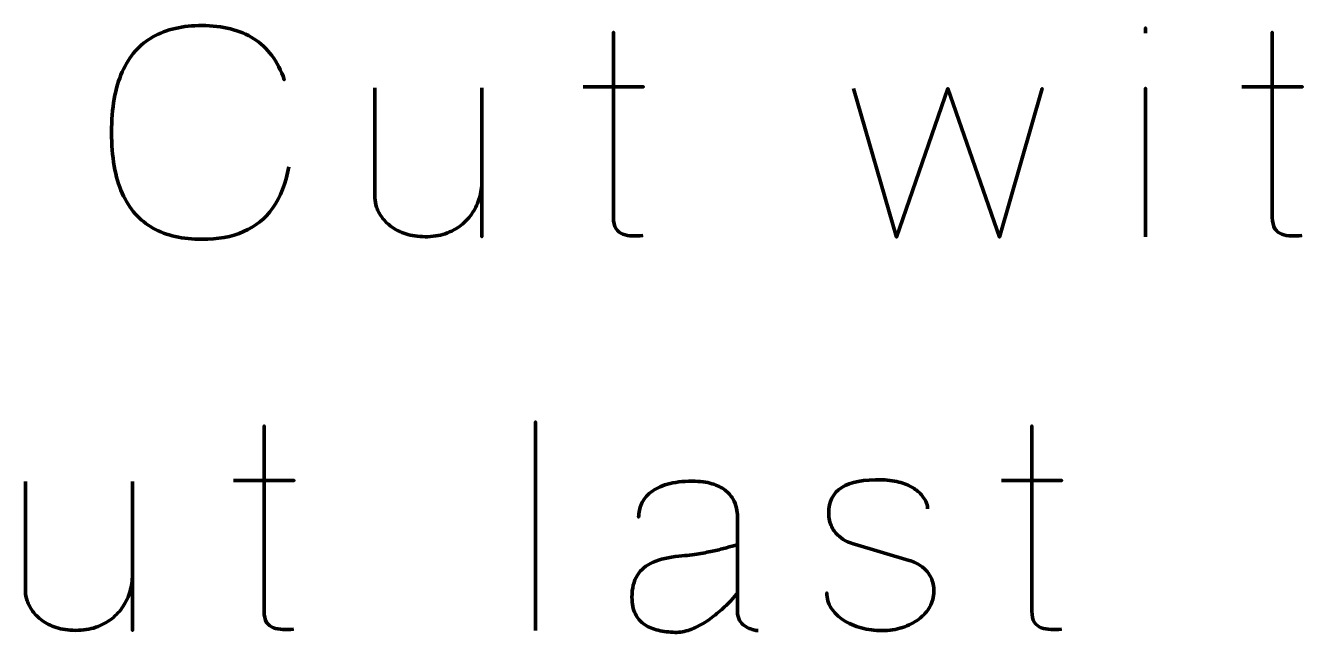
# Model space of a CAD drawing. Header units: centimetres. Extents: x -211 to 242, y -245 to 228.
# Drawn here: x 125.78 to 149.1, y 159.34 to 170.43 of the extents above; entities that cross this region are included whole.
import ezdxf

# ---------------------------------------------------------------- set-up
doc = ezdxf.new("R2010")
doc.units = ezdxf.units.CM
doc.header["$MEASUREMENT"] = 0
doc.layers.add('Layer 1', color=7, linetype='Continuous')

msp = doc.modelspace()

# ---------------------------------------------------------------- linework, layer by layer
at = {"layer": 'Layer 1', "color": 30, "lineweight": 211}
for points, knots in [([(130.59114, 167.84367), (130.5347, 167.54117), (130.43592, 167.29158), (130.29745, 167.09578), (130.29745, 167.09578), (130.15811, 166.90087), (129.97995, 166.75624), (129.763, 166.66187), (129.763, 166.66187), (129.54692, 166.5675), (129.29292, 166.51987), (129.00364, 166.52076), (129.00364, 166.52076), (128.65175, 166.51987), (128.35277, 166.58778), (128.10759, 166.72625), (128.10759, 166.72625), (127.8624, 166.86383), (127.67543, 167.07638), (127.54667, 167.36478), (127.54667, 167.36478), (127.4179, 167.65317), (127.35352, 168.02271), (127.35264, 168.47338), (127.35264, 168.47338), (127.35352, 168.92229), (127.4179, 169.29095), (127.54667, 169.57934), (127.54667, 169.57934), (127.67543, 169.86774), (127.8624, 170.08117), (128.10759, 170.21963), (128.10759, 170.21963), (128.35277, 170.3581), (128.65175, 170.42689), (129.00364, 170.42601), (129.00364, 170.42601), (129.38023, 170.42689), (129.69597, 170.34663), (129.94997, 170.18524), (129.94997, 170.18524), (130.20309, 170.02384), (130.38918, 169.77425), (130.50648, 169.43647), (130.50648, 169.43647), (130.38918, 169.77425), (130.20309, 170.02384), (129.94997, 170.18524), (129.94997, 170.18524), (129.69597, 170.34663), (129.38023, 170.42689), (129.00364, 170.42601), (129.00364, 170.42601), (128.65175, 170.42689), (128.35277, 170.3581), (128.10759, 170.21963), (128.10759, 170.21963), (127.8624, 170.08117), (127.67543, 169.86774), (127.54667, 169.57934), (127.54667, 169.57934), (127.4179, 169.29095), (127.35352, 168.92229), (127.35264, 168.47338), (127.35264, 168.47338), (127.35352, 168.02271), (127.4179, 167.65317), (127.54667, 167.36478), (127.54667, 167.36478), (127.67543, 167.07638), (127.8624, 166.86383), (128.10759, 166.72625), (128.10759, 166.72625), (128.35277, 166.58778), (128.65175, 166.51987), (129.00364, 166.52076), (129.00364, 166.52076), (129.29292, 166.51987), (129.54692, 166.5675), (129.763, 166.66187), (129.763, 166.66187), (129.97995, 166.75624), (130.15811, 166.90087), (130.29745, 167.09578), (130.29745, 167.09578), (130.43592, 167.29158), (130.5347, 167.54117), (130.59114, 167.84367)], [0, 0, 0, 0, 0.04545455, 0.04545455, 0.04545455, 0.04545455, 0.09090909, 0.09090909, 0.09090909, 0.09090909, 0.13636364, 0.13636364, 0.13636364, 0.13636364, 0.18181818, 0.18181818, 0.18181818, 0.18181818, 0.22727273, 0.22727273, 0.22727273, 0.22727273, 0.27272727, 0.27272727, 0.27272727, 0.27272727, 0.31818182, 0.31818182, 0.31818182, 0.31818182, 0.36363636, 0.36363636, 0.36363636, 0.36363636, 0.40909091, 0.40909091, 0.40909091, 0.40909091, 0.45454545, 0.45454545, 0.45454545, 0.45454545, 0.5, 0.5, 0.5, 0.5, 0.54545455, 0.54545455, 0.54545455, 0.54545455, 0.59090909, 0.59090909, 0.59090909, 0.59090909, 0.63636364, 0.63636364, 0.63636364, 0.63636364, 0.68181818, 0.68181818, 0.68181818, 0.68181818, 0.72727273, 0.72727273, 0.72727273, 0.72727273, 0.77272727, 0.77272727, 0.77272727, 0.77272727, 0.81818182, 0.81818182, 0.81818182, 0.81818182, 0.86363636, 0.86363636, 0.86363636, 0.86363636, 0.90909091, 0.90909091, 0.90909091, 0.90909091, 0.95454545, 0.95454545, 0.95454545, 0.95454545, 1, 1, 1, 1]), ([(137.05756, 166.58955), (136.99229, 166.58426), (136.92703, 166.58249), (136.86353, 166.58426), (136.86353, 166.58426), (136.80003, 166.58602), (136.7427, 166.59572), (136.69067, 166.61512), (136.69067, 166.61512), (136.63863, 166.63365), (136.59718, 166.66716), (136.56543, 166.71478), (136.56543, 166.71478), (136.53456, 166.76241), (136.51869, 166.83032), (136.51781, 166.91763), (136.51781, 166.91763), (136.51781, 166.95908), (136.51781, 167.02964), (136.51781, 167.12842), (136.51781, 167.12842), (136.51781, 167.22808), (136.51781, 167.34802), (136.51781, 167.49001), (136.51781, 167.49001), (136.51781, 167.63201), (136.51781, 167.78723), (136.51781, 167.95568), (136.51781, 167.95568), (136.51781, 168.12413), (136.51781, 168.29788), (136.51781, 168.47779), (136.51781, 168.47779), (136.51781, 168.65771), (136.51781, 168.83498), (136.51781, 169.01049), (136.51781, 169.01049), (136.51781, 169.18599), (136.51781, 169.35092), (136.51781, 169.50614), (136.51781, 169.50614), (136.51781, 169.66136), (136.51781, 169.79895), (136.51781, 169.91801), (136.51781, 169.91801), (136.51781, 170.03795), (136.51781, 170.13144), (136.51781, 170.20023), (136.51781, 170.20023), (136.51781, 170.26814), (136.51781, 170.30342), (136.51781, 170.3043), (136.51781, 170.3043), (136.51781, 170.30342), (136.51781, 170.26814), (136.51781, 170.20023), (136.51781, 170.20023), (136.51781, 170.13144), (136.51781, 170.03795), (136.51781, 169.91801), (136.51781, 169.91801), (136.51781, 169.79895), (136.51781, 169.66136), (136.51781, 169.50614), (136.51781, 169.50614), (136.51781, 169.35092), (136.51781, 169.18599), (136.51781, 169.01049), (136.51781, 169.01049), (136.51781, 168.83498), (136.51781, 168.65771), (136.51781, 168.47779), (136.51781, 168.47779), (136.51781, 168.29788), (136.51781, 168.12413), (136.51781, 167.95568), (136.51781, 167.95568), (136.51781, 167.78723), (136.51781, 167.63201), (136.51781, 167.49001), (136.51781, 167.49001), (136.51781, 167.34802), (136.51781, 167.22808), (136.51781, 167.12842), (136.51781, 167.12842), (136.51781, 167.02964), (136.51781, 166.95908), (136.51781, 166.91763), (136.51781, 166.91763), (136.51869, 166.83032), (136.53456, 166.76241), (136.56543, 166.71478), (136.56543, 166.71478), (136.59718, 166.66716), (136.63863, 166.63365), (136.69067, 166.61512), (136.69067, 166.61512), (136.7427, 166.59572), (136.80003, 166.58602), (136.86353, 166.58426), (136.86353, 166.58426), (136.92703, 166.58249), (136.99229, 166.58426), (137.05756, 166.58955)], [0, 0, 0, 0, 0.03846154, 0.03846154, 0.03846154, 0.03846154, 0.07692308, 0.07692308, 0.07692308, 0.07692308, 0.11538462, 0.11538462, 0.11538462, 0.11538462, 0.15384615, 0.15384615, 0.15384615, 0.15384615, 0.19230769, 0.19230769, 0.19230769, 0.19230769, 0.23076923, 0.23076923, 0.23076923, 0.23076923, 0.26923077, 0.26923077, 0.26923077, 0.26923077, 0.30769231, 0.30769231, 0.30769231, 0.30769231, 0.34615385, 0.34615385, 0.34615385, 0.34615385, 0.38461538, 0.38461538, 0.38461538, 0.38461538, 0.42307692, 0.42307692, 0.42307692, 0.42307692, 0.46153846, 0.46153846, 0.46153846, 0.46153846, 0.5, 0.5, 0.5, 0.5, 0.53846154, 0.53846154, 0.53846154, 0.53846154, 0.57692308, 0.57692308, 0.57692308, 0.57692308, 0.61538462, 0.61538462, 0.61538462, 0.61538462, 0.65384615, 0.65384615, 0.65384615, 0.65384615, 0.69230769, 0.69230769, 0.69230769, 0.69230769, 0.73076923, 0.73076923, 0.73076923, 0.73076923, 0.76923077, 0.76923077, 0.76923077, 0.76923077, 0.80769231, 0.80769231, 0.80769231, 0.80769231, 0.84615385, 0.84615385, 0.84615385, 0.84615385, 0.88461538, 0.88461538, 0.88461538, 0.88461538, 0.92307692, 0.92307692, 0.92307692, 0.92307692, 0.96153846, 0.96153846, 0.96153846, 0.96153846, 1, 1, 1, 1]), ([(146.2333, 170.28843), (146.2333, 170.28843), (146.2333, 170.38368), (146.2333, 170.38368), (146.2333, 170.38368), (146.2333, 170.38368), (146.2333, 170.28843), (146.2333, 170.28843)], [0, 0, 0, 0, 0.5, 0.5, 0.5, 0.5, 1, 1, 1, 1]), ([(149.09081, 166.58955), (149.02554, 166.58426), (148.96028, 166.58249), (148.89678, 166.58426), (148.89678, 166.58426), (148.83328, 166.58602), (148.77595, 166.59572), (148.72392, 166.61512), (148.72392, 166.61512), (148.67188, 166.63365), (148.63043, 166.66716), (148.59868, 166.71478), (148.59868, 166.71478), (148.56781, 166.76241), (148.55194, 166.83032), (148.55106, 166.91763), (148.55106, 166.91763), (148.55106, 166.95908), (148.55106, 167.02964), (148.55106, 167.12842), (148.55106, 167.12842), (148.55106, 167.22808), (148.55106, 167.34802), (148.55106, 167.49001), (148.55106, 167.49001), (148.55106, 167.63201), (148.55106, 167.78723), (148.55106, 167.95568), (148.55106, 167.95568), (148.55106, 168.12413), (148.55106, 168.29788), (148.55106, 168.47779), (148.55106, 168.47779), (148.55106, 168.65771), (148.55106, 168.83498), (148.55106, 169.01049), (148.55106, 169.01049), (148.55106, 169.18599), (148.55106, 169.35092), (148.55106, 169.50614), (148.55106, 169.50614), (148.55106, 169.66136), (148.55106, 169.79895), (148.55106, 169.91801), (148.55106, 169.91801), (148.55106, 170.03795), (148.55106, 170.13144), (148.55106, 170.20023), (148.55106, 170.20023), (148.55106, 170.26814), (148.55106, 170.30342), (148.55106, 170.3043), (148.55106, 170.3043), (148.55106, 170.30342), (148.55106, 170.26814), (148.55106, 170.20023), (148.55106, 170.20023), (148.55106, 170.13144), (148.55106, 170.03795), (148.55106, 169.91801), (148.55106, 169.91801), (148.55106, 169.79895), (148.55106, 169.66136), (148.55106, 169.50614), (148.55106, 169.50614), (148.55106, 169.35092), (148.55106, 169.18599), (148.55106, 169.01049), (148.55106, 169.01049), (148.55106, 168.83498), (148.55106, 168.65771), (148.55106, 168.47779), (148.55106, 168.47779), (148.55106, 168.29788), (148.55106, 168.12413), (148.55106, 167.95568), (148.55106, 167.95568), (148.55106, 167.78723), (148.55106, 167.63201), (148.55106, 167.49001), (148.55106, 167.49001), (148.55106, 167.34802), (148.55106, 167.22808), (148.55106, 167.12842), (148.55106, 167.12842), (148.55106, 167.02964), (148.55106, 166.95908), (148.55106, 166.91763), (148.55106, 166.91763), (148.55194, 166.83032), (148.56781, 166.76241), (148.59868, 166.71478), (148.59868, 166.71478), (148.63043, 166.66716), (148.67188, 166.63365), (148.72392, 166.61512), (148.72392, 166.61512), (148.77595, 166.59572), (148.83328, 166.58602), (148.89678, 166.58426), (148.89678, 166.58426), (148.96028, 166.58249), (149.02554, 166.58426), (149.09081, 166.58955)], [0, 0, 0, 0, 0.03846154, 0.03846154, 0.03846154, 0.03846154, 0.07692308, 0.07692308, 0.07692308, 0.07692308, 0.11538462, 0.11538462, 0.11538462, 0.11538462, 0.15384615, 0.15384615, 0.15384615, 0.15384615, 0.19230769, 0.19230769, 0.19230769, 0.19230769, 0.23076923, 0.23076923, 0.23076923, 0.23076923, 0.26923077, 0.26923077, 0.26923077, 0.26923077, 0.30769231, 0.30769231, 0.30769231, 0.30769231, 0.34615385, 0.34615385, 0.34615385, 0.34615385, 0.38461538, 0.38461538, 0.38461538, 0.38461538, 0.42307692, 0.42307692, 0.42307692, 0.42307692, 0.46153846, 0.46153846, 0.46153846, 0.46153846, 0.5, 0.5, 0.5, 0.5, 0.53846154, 0.53846154, 0.53846154, 0.53846154, 0.57692308, 0.57692308, 0.57692308, 0.57692308, 0.61538462, 0.61538462, 0.61538462, 0.61538462, 0.65384615, 0.65384615, 0.65384615, 0.65384615, 0.69230769, 0.69230769, 0.69230769, 0.69230769, 0.73076923, 0.73076923, 0.73076923, 0.73076923, 0.76923077, 0.76923077, 0.76923077, 0.76923077, 0.80769231, 0.80769231, 0.80769231, 0.80769231, 0.84615385, 0.84615385, 0.84615385, 0.84615385, 0.88461538, 0.88461538, 0.88461538, 0.88461538, 0.92307692, 0.92307692, 0.92307692, 0.92307692, 0.96153846, 0.96153846, 0.96153846, 0.96153846, 1, 1, 1, 1]), ([(132.16277, 169.2883), (132.16277, 169.28742), (132.16277, 169.26184), (132.16277, 169.21157), (132.16277, 169.21157), (132.16277, 169.1613), (132.16277, 169.09339), (132.16277, 169.00784), (132.16277, 169.00784), (132.16277, 168.92141), (132.16277, 168.82351), (132.16277, 168.71415), (132.16277, 168.71415), (132.16277, 168.60567), (132.16277, 168.49102), (132.16277, 168.37196), (132.16277, 168.37196), (132.16277, 168.25201), (132.16277, 168.13383), (132.16277, 168.01742), (132.16277, 168.01742), (132.16277, 167.90012), (132.16277, 167.79076), (132.16277, 167.69022), (132.16277, 167.69022), (132.16277, 167.58879), (132.16277, 167.50148), (132.16277, 167.42828), (132.16277, 167.42828), (132.16277, 167.35596), (132.16277, 167.30392), (132.16277, 167.27217), (132.16277, 167.27217), (132.16277, 167.22278), (132.17247, 167.16722), (132.19363, 167.10637), (132.19363, 167.10637), (132.21392, 167.04463), (132.24655, 166.9829), (132.29153, 166.92116), (132.29153, 166.92116), (132.33651, 166.85854), (132.39384, 166.80122), (132.46527, 166.7483), (132.46527, 166.7483), (132.53759, 166.69538), (132.62402, 166.65305), (132.72456, 166.62042), (132.72456, 166.62042), (132.82599, 166.58778), (132.94417, 166.57015), (133.07822, 166.56838), (133.07822, 166.56838), (133.21404, 166.56838), (133.33663, 166.5869), (133.446, 166.62394), (133.446, 166.62394), (133.55624, 166.66187), (133.65237, 166.7139), (133.73616, 166.78005), (133.73616, 166.78005), (133.81906, 166.84619), (133.88873, 166.92204), (133.94518, 167.00847), (133.94518, 167.00847), (134.00162, 167.09402), (134.04395, 167.18486), (134.07218, 167.28188), (134.07218, 167.28188), (134.10128, 167.37801), (134.11539, 167.4759), (134.11539, 167.5738), (134.11539, 167.5738), (134.11539, 167.4759), (134.10128, 167.37801), (134.07218, 167.28188), (134.07218, 167.28188), (134.04395, 167.18486), (134.00162, 167.09402), (133.94518, 167.00847), (133.94518, 167.00847), (133.88873, 166.92204), (133.81906, 166.84619), (133.73616, 166.78005), (133.73616, 166.78005), (133.65237, 166.7139), (133.55624, 166.66187), (133.446, 166.62394), (133.446, 166.62394), (133.33663, 166.5869), (133.21404, 166.56838), (133.07822, 166.56838), (133.07822, 166.56838), (132.94417, 166.57015), (132.82599, 166.58778), (132.72456, 166.62042), (132.72456, 166.62042), (132.62402, 166.65305), (132.53759, 166.69538), (132.46527, 166.7483), (132.46527, 166.7483), (132.39384, 166.80122), (132.33651, 166.85854), (132.29153, 166.92116), (132.29153, 166.92116), (132.24655, 166.9829), (132.21392, 167.04463), (132.19363, 167.10637), (132.19363, 167.10637), (132.17247, 167.16722), (132.16277, 167.22278), (132.16277, 167.27217), (132.16277, 167.27217), (132.16277, 167.30392), (132.16277, 167.35596), (132.16277, 167.42828), (132.16277, 167.42828), (132.16277, 167.50148), (132.16277, 167.58879), (132.16277, 167.69022), (132.16277, 167.69022), (132.16277, 167.79076), (132.16277, 167.90012), (132.16277, 168.01742), (132.16277, 168.01742), (132.16277, 168.13383), (132.16277, 168.25201), (132.16277, 168.37196), (132.16277, 168.37196), (132.16277, 168.49102), (132.16277, 168.60567), (132.16277, 168.71415), (132.16277, 168.71415), (132.16277, 168.82351), (132.16277, 168.92141), (132.16277, 169.00784), (132.16277, 169.00784), (132.16277, 169.09339), (132.16277, 169.1613), (132.16277, 169.21157), (132.16277, 169.21157), (132.16277, 169.26184), (132.16277, 169.28742), (132.16277, 169.2883)], [0, 0, 0, 0, 0.02777778, 0.02777778, 0.02777778, 0.02777778, 0.05555556, 0.05555556, 0.05555556, 0.05555556, 0.08333333, 0.08333333, 0.08333333, 0.08333333, 0.11111111, 0.11111111, 0.11111111, 0.11111111, 0.13888889, 0.13888889, 0.13888889, 0.13888889, 0.16666667, 0.16666667, 0.16666667, 0.16666667, 0.19444444, 0.19444444, 0.19444444, 0.19444444, 0.22222222, 0.22222222, 0.22222222, 0.22222222, 0.25, 0.25, 0.25, 0.25, 0.27777778, 0.27777778, 0.27777778, 0.27777778, 0.30555556, 0.30555556, 0.30555556, 0.30555556, 0.33333333, 0.33333333, 0.33333333, 0.33333333, 0.36111111, 0.36111111, 0.36111111, 0.36111111, 0.38888889, 0.38888889, 0.38888889, 0.38888889, 0.41666667, 0.41666667, 0.41666667, 0.41666667, 0.44444444, 0.44444444, 0.44444444, 0.44444444, 0.47222222, 0.47222222, 0.47222222, 0.47222222, 0.5, 0.5, 0.5, 0.5, 0.52777778, 0.52777778, 0.52777778, 0.52777778, 0.55555556, 0.55555556, 0.55555556, 0.55555556, 0.58333333, 0.58333333, 0.58333333, 0.58333333, 0.61111111, 0.61111111, 0.61111111, 0.61111111, 0.63888889, 0.63888889, 0.63888889, 0.63888889, 0.66666667, 0.66666667, 0.66666667, 0.66666667, 0.69444444, 0.69444444, 0.69444444, 0.69444444, 0.72222222, 0.72222222, 0.72222222, 0.72222222, 0.75, 0.75, 0.75, 0.75, 0.77777778, 0.77777778, 0.77777778, 0.77777778, 0.80555556, 0.80555556, 0.80555556, 0.80555556, 0.83333333, 0.83333333, 0.83333333, 0.83333333, 0.86111111, 0.86111111, 0.86111111, 0.86111111, 0.88888889, 0.88888889, 0.88888889, 0.88888889, 0.91666667, 0.91666667, 0.91666667, 0.91666667, 0.94444444, 0.94444444, 0.94444444, 0.94444444, 0.97222222, 0.97222222, 0.97222222, 0.97222222, 1, 1, 1, 1]), ([(134.11539, 169.2883), (134.11539, 169.2883), (134.11539, 166.56838), (134.11539, 166.56838), (134.11539, 166.56838), (134.11539, 166.56838), (134.11539, 169.2883), (134.11539, 169.2883)], [0, 0, 0, 0, 0.5, 0.5, 0.5, 0.5, 1, 1, 1, 1]), ([(135.96218, 169.30418), (135.96218, 169.30418), (137.06814, 169.30418), (137.06814, 169.30418), (137.06814, 169.30418), (137.06814, 169.30418), (135.96218, 169.30418), (135.96218, 169.30418)], [0, 0, 0, 0, 0.5, 0.5, 0.5, 0.5, 1, 1, 1, 1]), ([(140.90459, 169.27772), (140.90459, 169.27772), (141.68776, 166.56309), (141.68776, 166.56309), (141.68776, 166.56309), (141.68776, 166.56309), (142.62438, 169.27772), (142.62438, 169.27772), (142.62438, 169.27772), (142.62438, 169.27772), (143.5663, 166.56309), (143.5663, 166.56309), (143.5663, 166.56309), (143.5663, 166.56309), (144.34947, 169.27772), (144.34947, 169.27772), (144.34947, 169.27772), (144.34947, 169.27772), (143.5663, 166.56309), (143.5663, 166.56309), (143.5663, 166.56309), (143.5663, 166.56309), (142.62438, 169.27772), (142.62438, 169.27772), (142.62438, 169.27772), (142.62438, 169.27772), (141.68776, 166.56309), (141.68776, 166.56309), (141.68776, 166.56309), (141.68776, 166.56309), (140.90459, 169.27772), (140.90459, 169.27772)], [0, 0, 0, 0, 0.125, 0.125, 0.125, 0.125, 0.25, 0.25, 0.25, 0.25, 0.375, 0.375, 0.375, 0.375, 0.5, 0.5, 0.5, 0.5, 0.625, 0.625, 0.625, 0.625, 0.75, 0.75, 0.75, 0.75, 0.875, 0.875, 0.875, 0.875, 1, 1, 1, 1]), ([(146.2333, 166.56838), (146.2333, 166.56838), (146.2333, 169.28301), (146.2333, 169.28301), (146.2333, 169.28301), (146.2333, 169.28213), (146.2333, 169.25038), (146.2333, 169.18952), (146.2333, 169.18952), (146.2333, 169.12867), (146.2333, 169.04488), (146.2333, 168.93905), (146.2333, 168.93905), (146.2333, 168.83322), (146.2333, 168.71239), (146.2333, 168.57657), (146.2333, 168.57657), (146.2333, 168.44075), (146.2333, 168.29788), (146.2333, 168.14706), (146.2333, 168.14706), (146.2333, 167.99713), (146.2333, 167.84632), (146.2333, 167.69639), (146.2333, 167.69639), (146.2333, 167.54558), (146.2333, 167.4027), (146.2333, 167.26776), (146.2333, 167.26776), (146.2333, 167.13194), (146.2333, 167.012), (146.2333, 166.90705), (146.2333, 166.90705), (146.2333, 166.80122), (146.2333, 166.71919), (146.2333, 166.65834), (146.2333, 166.65834), (146.2333, 166.59837), (146.2333, 166.56838), (146.2333, 166.56838)], [0, 0, 0, 0, 0.1, 0.1, 0.1, 0.1, 0.2, 0.2, 0.2, 0.2, 0.3, 0.3, 0.3, 0.3, 0.4, 0.4, 0.4, 0.4, 0.5, 0.5, 0.5, 0.5, 0.6, 0.6, 0.6, 0.6, 0.7, 0.7, 0.7, 0.7, 0.8, 0.8, 0.8, 0.8, 0.9, 0.9, 0.9, 0.9, 1, 1, 1, 1]), ([(147.99543, 169.30418), (147.99543, 169.30418), (149.10139, 169.30418), (149.10139, 169.30418), (149.10139, 169.30418), (149.10139, 169.30418), (147.99543, 169.30418), (147.99543, 169.30418)], [0, 0, 0, 0, 0.5, 0.5, 0.5, 0.5, 1, 1, 1, 1]), ([(130.6758, 159.39817), (130.61053, 159.39288), (130.54527, 159.39111), (130.48177, 159.39288), (130.48177, 159.39288), (130.41827, 159.39464), (130.36094, 159.40434), (130.30891, 159.42374), (130.30891, 159.42374), (130.25687, 159.44227), (130.21542, 159.47578), (130.18367, 159.5234), (130.18367, 159.5234), (130.1528, 159.57103), (130.13693, 159.63894), (130.13605, 159.72625), (130.13605, 159.72625), (130.13605, 159.7677), (130.13605, 159.83826), (130.13605, 159.93704), (130.13605, 159.93704), (130.13605, 160.0367), (130.13605, 160.15664), (130.13605, 160.29863), (130.13605, 160.29863), (130.13605, 160.44063), (130.13605, 160.59585), (130.13605, 160.7643), (130.13605, 160.7643), (130.13605, 160.93275), (130.13605, 161.1065), (130.13605, 161.28641), (130.13605, 161.28641), (130.13605, 161.46633), (130.13605, 161.6436), (130.13605, 161.81911), (130.13605, 161.81911), (130.13605, 161.99461), (130.13605, 162.15954), (130.13605, 162.31476), (130.13605, 162.31476), (130.13605, 162.46998), (130.13605, 162.60757), (130.13605, 162.72663), (130.13605, 162.72663), (130.13605, 162.84657), (130.13605, 162.94006), (130.13605, 163.00885), (130.13605, 163.00885), (130.13605, 163.07676), (130.13605, 163.11204), (130.13605, 163.11292), (130.13605, 163.11292), (130.13605, 163.11204), (130.13605, 163.07676), (130.13605, 163.00885), (130.13605, 163.00885), (130.13605, 162.94006), (130.13605, 162.84657), (130.13605, 162.72663), (130.13605, 162.72663), (130.13605, 162.60757), (130.13605, 162.46998), (130.13605, 162.31476), (130.13605, 162.31476), (130.13605, 162.15954), (130.13605, 161.99461), (130.13605, 161.81911), (130.13605, 161.81911), (130.13605, 161.6436), (130.13605, 161.46633), (130.13605, 161.28641), (130.13605, 161.28641), (130.13605, 161.1065), (130.13605, 160.93275), (130.13605, 160.7643), (130.13605, 160.7643), (130.13605, 160.59585), (130.13605, 160.44063), (130.13605, 160.29863), (130.13605, 160.29863), (130.13605, 160.15664), (130.13605, 160.0367), (130.13605, 159.93704), (130.13605, 159.93704), (130.13605, 159.83826), (130.13605, 159.7677), (130.13605, 159.72625), (130.13605, 159.72625), (130.13693, 159.63894), (130.1528, 159.57103), (130.18367, 159.5234), (130.18367, 159.5234), (130.21542, 159.47578), (130.25687, 159.44227), (130.30891, 159.42374), (130.30891, 159.42374), (130.36094, 159.40434), (130.41827, 159.39464), (130.48177, 159.39288), (130.48177, 159.39288), (130.54527, 159.39111), (130.61053, 159.39288), (130.6758, 159.39817)], [0, 0, 0, 0, 0.03846154, 0.03846154, 0.03846154, 0.03846154, 0.07692308, 0.07692308, 0.07692308, 0.07692308, 0.11538462, 0.11538462, 0.11538462, 0.11538462, 0.15384615, 0.15384615, 0.15384615, 0.15384615, 0.19230769, 0.19230769, 0.19230769, 0.19230769, 0.23076923, 0.23076923, 0.23076923, 0.23076923, 0.26923077, 0.26923077, 0.26923077, 0.26923077, 0.30769231, 0.30769231, 0.30769231, 0.30769231, 0.34615385, 0.34615385, 0.34615385, 0.34615385, 0.38461538, 0.38461538, 0.38461538, 0.38461538, 0.42307692, 0.42307692, 0.42307692, 0.42307692, 0.46153846, 0.46153846, 0.46153846, 0.46153846, 0.5, 0.5, 0.5, 0.5, 0.53846154, 0.53846154, 0.53846154, 0.53846154, 0.57692308, 0.57692308, 0.57692308, 0.57692308, 0.61538462, 0.61538462, 0.61538462, 0.61538462, 0.65384615, 0.65384615, 0.65384615, 0.65384615, 0.69230769, 0.69230769, 0.69230769, 0.69230769, 0.73076923, 0.73076923, 0.73076923, 0.73076923, 0.76923077, 0.76923077, 0.76923077, 0.76923077, 0.80769231, 0.80769231, 0.80769231, 0.80769231, 0.84615385, 0.84615385, 0.84615385, 0.84615385, 0.88461538, 0.88461538, 0.88461538, 0.88461538, 0.92307692, 0.92307692, 0.92307692, 0.92307692, 0.96153846, 0.96153846, 0.96153846, 0.96153846, 1, 1, 1, 1]), ([(135.09433, 159.37171), (135.09433, 159.37171), (135.09433, 163.187), (135.09433, 163.187), (135.09433, 163.187), (135.09433, 163.187), (135.09433, 159.37171), (135.09433, 159.37171)], [0, 0, 0, 0, 0.5, 0.5, 0.5, 0.5, 1, 1, 1, 1]), ([(144.69872, 159.39817), (144.63345, 159.39288), (144.56819, 159.39111), (144.50469, 159.39288), (144.50469, 159.39288), (144.44119, 159.39464), (144.38386, 159.40434), (144.33183, 159.42374), (144.33183, 159.42374), (144.27979, 159.44227), (144.23834, 159.47578), (144.20659, 159.5234), (144.20659, 159.5234), (144.17572, 159.57103), (144.15985, 159.63894), (144.15897, 159.72625), (144.15897, 159.72625), (144.15897, 159.7677), (144.15897, 159.83826), (144.15897, 159.93704), (144.15897, 159.93704), (144.15897, 160.0367), (144.15897, 160.15664), (144.15897, 160.29863), (144.15897, 160.29863), (144.15897, 160.44063), (144.15897, 160.59585), (144.15897, 160.7643), (144.15897, 160.7643), (144.15897, 160.93275), (144.15897, 161.1065), (144.15897, 161.28641), (144.15897, 161.28641), (144.15897, 161.46633), (144.15897, 161.6436), (144.15897, 161.81911), (144.15897, 161.81911), (144.15897, 161.99461), (144.15897, 162.15954), (144.15897, 162.31476), (144.15897, 162.31476), (144.15897, 162.46998), (144.15897, 162.60757), (144.15897, 162.72663), (144.15897, 162.72663), (144.15897, 162.84657), (144.15897, 162.94006), (144.15897, 163.00885), (144.15897, 163.00885), (144.15897, 163.07676), (144.15897, 163.11204), (144.15897, 163.11292), (144.15897, 163.11292), (144.15897, 163.11204), (144.15897, 163.07676), (144.15897, 163.00885), (144.15897, 163.00885), (144.15897, 162.94006), (144.15897, 162.84657), (144.15897, 162.72663), (144.15897, 162.72663), (144.15897, 162.60757), (144.15897, 162.46998), (144.15897, 162.31476), (144.15897, 162.31476), (144.15897, 162.15954), (144.15897, 161.99461), (144.15897, 161.81911), (144.15897, 161.81911), (144.15897, 161.6436), (144.15897, 161.46633), (144.15897, 161.28641), (144.15897, 161.28641), (144.15897, 161.1065), (144.15897, 160.93275), (144.15897, 160.7643), (144.15897, 160.7643), (144.15897, 160.59585), (144.15897, 160.44063), (144.15897, 160.29863), (144.15897, 160.29863), (144.15897, 160.15664), (144.15897, 160.0367), (144.15897, 159.93704), (144.15897, 159.93704), (144.15897, 159.83826), (144.15897, 159.7677), (144.15897, 159.72625), (144.15897, 159.72625), (144.15985, 159.63894), (144.17572, 159.57103), (144.20659, 159.5234), (144.20659, 159.5234), (144.23834, 159.47578), (144.27979, 159.44227), (144.33183, 159.42374), (144.33183, 159.42374), (144.38386, 159.40434), (144.44119, 159.39464), (144.50469, 159.39288), (144.50469, 159.39288), (144.56819, 159.39111), (144.63345, 159.39288), (144.69872, 159.39817)], [0, 0, 0, 0, 0.03846154, 0.03846154, 0.03846154, 0.03846154, 0.07692308, 0.07692308, 0.07692308, 0.07692308, 0.11538462, 0.11538462, 0.11538462, 0.11538462, 0.15384615, 0.15384615, 0.15384615, 0.15384615, 0.19230769, 0.19230769, 0.19230769, 0.19230769, 0.23076923, 0.23076923, 0.23076923, 0.23076923, 0.26923077, 0.26923077, 0.26923077, 0.26923077, 0.30769231, 0.30769231, 0.30769231, 0.30769231, 0.34615385, 0.34615385, 0.34615385, 0.34615385, 0.38461538, 0.38461538, 0.38461538, 0.38461538, 0.42307692, 0.42307692, 0.42307692, 0.42307692, 0.46153846, 0.46153846, 0.46153846, 0.46153846, 0.5, 0.5, 0.5, 0.5, 0.53846154, 0.53846154, 0.53846154, 0.53846154, 0.57692308, 0.57692308, 0.57692308, 0.57692308, 0.61538462, 0.61538462, 0.61538462, 0.61538462, 0.65384615, 0.65384615, 0.65384615, 0.65384615, 0.69230769, 0.69230769, 0.69230769, 0.69230769, 0.73076923, 0.73076923, 0.73076923, 0.73076923, 0.76923077, 0.76923077, 0.76923077, 0.76923077, 0.80769231, 0.80769231, 0.80769231, 0.80769231, 0.84615385, 0.84615385, 0.84615385, 0.84615385, 0.88461538, 0.88461538, 0.88461538, 0.88461538, 0.92307692, 0.92307692, 0.92307692, 0.92307692, 0.96153846, 0.96153846, 0.96153846, 0.96153846, 1, 1, 1, 1]), ([(125.78101, 162.09692), (125.78101, 162.09604), (125.78101, 162.07046), (125.78101, 162.02019), (125.78101, 162.02019), (125.78101, 161.96992), (125.78101, 161.90201), (125.78101, 161.81646), (125.78101, 161.81646), (125.78101, 161.73003), (125.78101, 161.63213), (125.78101, 161.52277), (125.78101, 161.52277), (125.78101, 161.41429), (125.78101, 161.29964), (125.78101, 161.18058), (125.78101, 161.18058), (125.78101, 161.06063), (125.78101, 160.94245), (125.78101, 160.82604), (125.78101, 160.82604), (125.78101, 160.70874), (125.78101, 160.59938), (125.78101, 160.49884), (125.78101, 160.49884), (125.78101, 160.39741), (125.78101, 160.3101), (125.78101, 160.2369), (125.78101, 160.2369), (125.78101, 160.16458), (125.78101, 160.11254), (125.78101, 160.08079), (125.78101, 160.08079), (125.78101, 160.0314), (125.79071, 159.97584), (125.81187, 159.91499), (125.81187, 159.91499), (125.83216, 159.85325), (125.86479, 159.79152), (125.90977, 159.72978), (125.90977, 159.72978), (125.95475, 159.66716), (126.01208, 159.60984), (126.08351, 159.55692), (126.08351, 159.55692), (126.15583, 159.504), (126.24226, 159.46167), (126.3428, 159.42904), (126.3428, 159.42904), (126.44423, 159.3964), (126.56241, 159.37877), (126.69646, 159.377), (126.69646, 159.377), (126.83228, 159.377), (126.95487, 159.39552), (127.06424, 159.43256), (127.06424, 159.43256), (127.17448, 159.47049), (127.27061, 159.52252), (127.3544, 159.58867), (127.3544, 159.58867), (127.4373, 159.65481), (127.50697, 159.73066), (127.56342, 159.81709), (127.56342, 159.81709), (127.61986, 159.90264), (127.66219, 159.99348), (127.69042, 160.0905), (127.69042, 160.0905), (127.71952, 160.18663), (127.73363, 160.28452), (127.73363, 160.38242), (127.73363, 160.38242), (127.73363, 160.28452), (127.71952, 160.18663), (127.69042, 160.0905), (127.69042, 160.0905), (127.66219, 159.99348), (127.61986, 159.90264), (127.56342, 159.81709), (127.56342, 159.81709), (127.50697, 159.73066), (127.4373, 159.65481), (127.3544, 159.58867), (127.3544, 159.58867), (127.27061, 159.52252), (127.17448, 159.47049), (127.06424, 159.43256), (127.06424, 159.43256), (126.95487, 159.39552), (126.83228, 159.377), (126.69646, 159.377), (126.69646, 159.377), (126.56241, 159.37877), (126.44423, 159.3964), (126.3428, 159.42904), (126.3428, 159.42904), (126.24226, 159.46167), (126.15583, 159.504), (126.08351, 159.55692), (126.08351, 159.55692), (126.01208, 159.60984), (125.95475, 159.66716), (125.90977, 159.72978), (125.90977, 159.72978), (125.86479, 159.79152), (125.83216, 159.85325), (125.81187, 159.91499), (125.81187, 159.91499), (125.79071, 159.97584), (125.78101, 160.0314), (125.78101, 160.08079), (125.78101, 160.08079), (125.78101, 160.11254), (125.78101, 160.16458), (125.78101, 160.2369), (125.78101, 160.2369), (125.78101, 160.3101), (125.78101, 160.39741), (125.78101, 160.49884), (125.78101, 160.49884), (125.78101, 160.59938), (125.78101, 160.70874), (125.78101, 160.82604), (125.78101, 160.82604), (125.78101, 160.94245), (125.78101, 161.06063), (125.78101, 161.18058), (125.78101, 161.18058), (125.78101, 161.29964), (125.78101, 161.41429), (125.78101, 161.52277), (125.78101, 161.52277), (125.78101, 161.63213), (125.78101, 161.73003), (125.78101, 161.81646), (125.78101, 161.81646), (125.78101, 161.90201), (125.78101, 161.96992), (125.78101, 162.02019), (125.78101, 162.02019), (125.78101, 162.07046), (125.78101, 162.09604), (125.78101, 162.09692)], [0, 0, 0, 0, 0.02777778, 0.02777778, 0.02777778, 0.02777778, 0.05555556, 0.05555556, 0.05555556, 0.05555556, 0.08333333, 0.08333333, 0.08333333, 0.08333333, 0.11111111, 0.11111111, 0.11111111, 0.11111111, 0.13888889, 0.13888889, 0.13888889, 0.13888889, 0.16666667, 0.16666667, 0.16666667, 0.16666667, 0.19444444, 0.19444444, 0.19444444, 0.19444444, 0.22222222, 0.22222222, 0.22222222, 0.22222222, 0.25, 0.25, 0.25, 0.25, 0.27777778, 0.27777778, 0.27777778, 0.27777778, 0.30555556, 0.30555556, 0.30555556, 0.30555556, 0.33333333, 0.33333333, 0.33333333, 0.33333333, 0.36111111, 0.36111111, 0.36111111, 0.36111111, 0.38888889, 0.38888889, 0.38888889, 0.38888889, 0.41666667, 0.41666667, 0.41666667, 0.41666667, 0.44444444, 0.44444444, 0.44444444, 0.44444444, 0.47222222, 0.47222222, 0.47222222, 0.47222222, 0.5, 0.5, 0.5, 0.5, 0.52777778, 0.52777778, 0.52777778, 0.52777778, 0.55555556, 0.55555556, 0.55555556, 0.55555556, 0.58333333, 0.58333333, 0.58333333, 0.58333333, 0.61111111, 0.61111111, 0.61111111, 0.61111111, 0.63888889, 0.63888889, 0.63888889, 0.63888889, 0.66666667, 0.66666667, 0.66666667, 0.66666667, 0.69444444, 0.69444444, 0.69444444, 0.69444444, 0.72222222, 0.72222222, 0.72222222, 0.72222222, 0.75, 0.75, 0.75, 0.75, 0.77777778, 0.77777778, 0.77777778, 0.77777778, 0.80555556, 0.80555556, 0.80555556, 0.80555556, 0.83333333, 0.83333333, 0.83333333, 0.83333333, 0.86111111, 0.86111111, 0.86111111, 0.86111111, 0.88888889, 0.88888889, 0.88888889, 0.88888889, 0.91666667, 0.91666667, 0.91666667, 0.91666667, 0.94444444, 0.94444444, 0.94444444, 0.94444444, 0.97222222, 0.97222222, 0.97222222, 0.97222222, 1, 1, 1, 1]), ([(127.73363, 162.09692), (127.73363, 162.09692), (127.73363, 159.377), (127.73363, 159.377), (127.73363, 159.377), (127.73363, 159.377), (127.73363, 162.09692), (127.73363, 162.09692)], [0, 0, 0, 0, 0.5, 0.5, 0.5, 0.5, 1, 1, 1, 1]), ([(129.58042, 162.1128), (129.58042, 162.1128), (130.68638, 162.1128), (130.68638, 162.1128), (130.68638, 162.1128), (130.68638, 162.1128), (129.58042, 162.1128), (129.58042, 162.1128)], [0, 0, 0, 0, 0.5, 0.5, 0.5, 0.5, 1, 1, 1, 1]), ([(139.15834, 159.37171), (139.15745, 159.37171), (139.14423, 159.37347), (139.11953, 159.377), (139.11953, 159.377), (139.09395, 159.38053), (139.06309, 159.38935), (139.02605, 159.4017), (139.02605, 159.4017), (138.989, 159.41404), (138.95196, 159.43256), (138.91492, 159.45726), (138.91492, 159.45726), (138.87788, 159.48284), (138.84701, 159.51635), (138.82143, 159.5578), (138.82143, 159.5578), (138.79674, 159.60013), (138.78351, 159.65217), (138.78263, 159.71567), (138.78263, 159.71567), (138.78263, 159.71567), (138.78263, 161.45663), (138.78263, 161.45663), (138.78263, 161.45663), (138.78351, 161.50161), (138.77734, 161.55276), (138.76499, 161.6092), (138.76499, 161.6092), (138.75352, 161.66565), (138.73059, 161.72209), (138.69796, 161.7803), (138.69796, 161.7803), (138.66533, 161.83763), (138.6177, 161.89054), (138.55597, 161.93905), (138.55597, 161.93905), (138.49511, 161.98756), (138.41486, 162.02636), (138.31696, 162.05635), (138.31696, 162.05635), (138.21907, 162.08634), (138.09912, 162.10133), (137.95713, 162.10221), (137.95713, 162.10221), (137.77897, 162.10133), (137.62728, 162.08281), (137.50293, 162.04665), (137.50293, 162.04665), (137.37769, 162.01049), (137.27715, 161.9611), (137.19954, 161.89936), (137.19954, 161.89936), (137.12281, 161.83675), (137.06636, 161.76707), (137.03109, 161.68946), (137.03109, 161.68946), (136.99493, 161.61097), (136.97729, 161.52983), (136.97817, 161.44604), (136.97817, 161.44604), (136.97729, 161.52983), (136.99493, 161.61097), (137.03109, 161.68946), (137.03109, 161.68946), (137.06636, 161.76707), (137.12281, 161.83675), (137.19954, 161.89936), (137.19954, 161.89936), (137.27715, 161.9611), (137.37769, 162.01049), (137.50293, 162.04665), (137.50293, 162.04665), (137.62728, 162.08281), (137.77897, 162.10133), (137.95713, 162.10221), (137.95713, 162.10221), (138.09912, 162.10133), (138.21907, 162.08634), (138.31696, 162.05635), (138.31696, 162.05635), (138.41486, 162.02636), (138.49511, 161.98756), (138.55597, 161.93905), (138.55597, 161.93905), (138.6177, 161.89054), (138.66533, 161.83763), (138.69796, 161.7803), (138.69796, 161.7803), (138.73059, 161.72209), (138.75352, 161.66565), (138.76499, 161.6092), (138.76499, 161.6092), (138.77734, 161.55276), (138.78351, 161.50161), (138.78263, 161.45663), (138.78263, 161.45663), (138.78263, 161.45663), (138.78263, 159.71567), (138.78263, 159.71567), (138.78263, 159.71567), (138.78351, 159.65217), (138.79674, 159.60013), (138.82143, 159.5578), (138.82143, 159.5578), (138.84701, 159.51635), (138.87788, 159.48284), (138.91492, 159.45726), (138.91492, 159.45726), (138.95196, 159.43256), (138.989, 159.41404), (139.02605, 159.4017), (139.02605, 159.4017), (139.06309, 159.38935), (139.09395, 159.38053), (139.11953, 159.377), (139.11953, 159.377), (139.14423, 159.37347), (139.15745, 159.37171), (139.15834, 159.37171)], [0, 0, 0, 0, 0.03333333, 0.03333333, 0.03333333, 0.03333333, 0.06666667, 0.06666667, 0.06666667, 0.06666667, 0.1, 0.1, 0.1, 0.1, 0.13333333, 0.13333333, 0.13333333, 0.13333333, 0.16666667, 0.16666667, 0.16666667, 0.16666667, 0.2, 0.2, 0.2, 0.2, 0.23333333, 0.23333333, 0.23333333, 0.23333333, 0.26666667, 0.26666667, 0.26666667, 0.26666667, 0.3, 0.3, 0.3, 0.3, 0.33333333, 0.33333333, 0.33333333, 0.33333333, 0.36666667, 0.36666667, 0.36666667, 0.36666667, 0.4, 0.4, 0.4, 0.4, 0.43333333, 0.43333333, 0.43333333, 0.43333333, 0.46666667, 0.46666667, 0.46666667, 0.46666667, 0.5, 0.5, 0.5, 0.5, 0.53333333, 0.53333333, 0.53333333, 0.53333333, 0.56666667, 0.56666667, 0.56666667, 0.56666667, 0.6, 0.6, 0.6, 0.6, 0.63333333, 0.63333333, 0.63333333, 0.63333333, 0.66666667, 0.66666667, 0.66666667, 0.66666667, 0.7, 0.7, 0.7, 0.7, 0.73333333, 0.73333333, 0.73333333, 0.73333333, 0.76666667, 0.76666667, 0.76666667, 0.76666667, 0.8, 0.8, 0.8, 0.8, 0.83333333, 0.83333333, 0.83333333, 0.83333333, 0.86666667, 0.86666667, 0.86666667, 0.86666667, 0.9, 0.9, 0.9, 0.9, 0.93333333, 0.93333333, 0.93333333, 0.93333333, 0.96666667, 0.96666667, 0.96666667, 0.96666667, 1, 1, 1, 1]), ([(142.25396, 161.5995), (142.25661, 161.62684), (142.25043, 161.66124), (142.23544, 161.70269), (142.23544, 161.70269), (142.22045, 161.74414), (142.19487, 161.78824), (142.15783, 161.83498), (142.15783, 161.83498), (142.12079, 161.88173), (142.07052, 161.9267), (142.00702, 161.96904), (142.00702, 161.96904), (141.94263, 162.01137), (141.86238, 162.04753), (141.76625, 162.07575), (141.76625, 162.07575), (141.671, 162.10486), (141.55634, 162.1225), (141.42317, 162.12867), (141.42317, 162.12867), (141.09068, 162.13573), (140.8455, 162.0881), (140.68675, 161.98579), (140.68675, 161.98579), (140.52711, 161.88349), (140.44862, 161.73003), (140.4495, 161.52542), (140.4495, 161.52542), (140.45127, 161.42311), (140.46979, 161.33668), (140.50506, 161.26613), (140.50506, 161.26613), (140.54122, 161.19645), (140.58532, 161.14001), (140.63736, 161.09591), (140.63736, 161.09591), (140.68939, 161.0527), (140.74143, 161.01918), (140.79346, 160.99625), (140.79346, 160.99625), (140.84461, 160.97332), (140.88695, 160.95745), (140.92046, 160.94863), (140.92046, 160.94863), (140.92046, 160.94863), (141.92059, 160.65229), (141.92059, 160.65229), (141.92059, 160.65229), (141.95498, 160.64436), (141.99732, 160.62936), (142.0467, 160.60555), (142.0467, 160.60555), (142.09609, 160.58174), (142.14548, 160.54822), (142.19487, 160.50413), (142.19487, 160.50413), (142.24426, 160.46003), (142.28571, 160.40359), (142.31834, 160.33568), (142.31834, 160.33568), (142.35186, 160.26688), (142.3695, 160.18398), (142.37038, 160.08609), (142.37038, 160.08609), (142.3695, 159.98731), (142.3448, 159.89559), (142.29718, 159.80915), (142.29718, 159.80915), (142.24867, 159.72361), (142.18164, 159.64776), (142.09521, 159.58249), (142.09521, 159.58249), (142.00878, 159.51635), (141.90912, 159.4652), (141.79447, 159.42815), (141.79447, 159.42815), (141.67982, 159.39111), (141.55634, 159.37259), (141.42317, 159.37171), (141.42317, 159.37171), (141.29, 159.37171), (141.163, 159.38847), (141.04217, 159.42198), (141.04217, 159.42198), (140.92134, 159.45549), (140.81375, 159.50224), (140.71938, 159.56397), (140.71938, 159.56397), (140.62501, 159.62483), (140.55093, 159.69803), (140.49625, 159.7827), (140.49625, 159.7827), (140.44156, 159.86736), (140.41334, 159.96173), (140.41246, 160.06492), (140.41246, 160.06492), (140.41334, 159.96173), (140.44156, 159.86736), (140.49625, 159.7827), (140.49625, 159.7827), (140.55093, 159.69803), (140.62501, 159.62483), (140.71938, 159.56397), (140.71938, 159.56397), (140.81375, 159.50224), (140.92134, 159.45549), (141.04217, 159.42198), (141.04217, 159.42198), (141.163, 159.38847), (141.29, 159.37171), (141.42317, 159.37171), (141.42317, 159.37171), (141.55634, 159.37259), (141.67982, 159.39111), (141.79447, 159.42815), (141.79447, 159.42815), (141.90912, 159.4652), (142.00878, 159.51635), (142.09521, 159.58249), (142.09521, 159.58249), (142.18164, 159.64776), (142.24867, 159.72361), (142.29718, 159.80915), (142.29718, 159.80915), (142.3448, 159.89559), (142.3695, 159.98731), (142.37038, 160.08609), (142.37038, 160.08609), (142.3695, 160.18398), (142.35186, 160.26688), (142.31834, 160.33568), (142.31834, 160.33568), (142.28571, 160.40359), (142.24426, 160.46003), (142.19487, 160.50413), (142.19487, 160.50413), (142.14548, 160.54822), (142.09609, 160.58174), (142.0467, 160.60555), (142.0467, 160.60555), (141.99732, 160.62936), (141.95498, 160.64436), (141.92059, 160.65229), (141.92059, 160.65229), (141.92059, 160.65229), (140.92046, 160.94863), (140.92046, 160.94863), (140.92046, 160.94863), (140.88695, 160.95745), (140.84461, 160.97332), (140.79346, 160.99625), (140.79346, 160.99625), (140.74143, 161.01918), (140.68939, 161.0527), (140.63736, 161.09591), (140.63736, 161.09591), (140.58532, 161.14001), (140.54122, 161.19645), (140.50506, 161.26613), (140.50506, 161.26613), (140.46979, 161.33668), (140.45127, 161.42311), (140.4495, 161.52542), (140.4495, 161.52542), (140.44862, 161.73003), (140.52711, 161.88349), (140.68675, 161.98579), (140.68675, 161.98579), (140.8455, 162.0881), (141.09068, 162.13573), (141.42317, 162.12867), (141.42317, 162.12867), (141.55634, 162.1225), (141.671, 162.10486), (141.76625, 162.07575), (141.76625, 162.07575), (141.86238, 162.04753), (141.94263, 162.01137), (142.00702, 161.96904), (142.00702, 161.96904), (142.07052, 161.9267), (142.12079, 161.88173), (142.15783, 161.83498), (142.15783, 161.83498), (142.19487, 161.78824), (142.22045, 161.74414), (142.23544, 161.70269), (142.23544, 161.70269), (142.25043, 161.66124), (142.25661, 161.62684), (142.25396, 161.5995)], [0, 0, 0, 0, 0.02083333, 0.02083333, 0.02083333, 0.02083333, 0.04166667, 0.04166667, 0.04166667, 0.04166667, 0.0625, 0.0625, 0.0625, 0.0625, 0.08333333, 0.08333333, 0.08333333, 0.08333333, 0.10416667, 0.10416667, 0.10416667, 0.10416667, 0.125, 0.125, 0.125, 0.125, 0.14583333, 0.14583333, 0.14583333, 0.14583333, 0.16666667, 0.16666667, 0.16666667, 0.16666667, 0.1875, 0.1875, 0.1875, 0.1875, 0.20833333, 0.20833333, 0.20833333, 0.20833333, 0.22916667, 0.22916667, 0.22916667, 0.22916667, 0.25, 0.25, 0.25, 0.25, 0.27083333, 0.27083333, 0.27083333, 0.27083333, 0.29166667, 0.29166667, 0.29166667, 0.29166667, 0.3125, 0.3125, 0.3125, 0.3125, 0.33333333, 0.33333333, 0.33333333, 0.33333333, 0.35416667, 0.35416667, 0.35416667, 0.35416667, 0.375, 0.375, 0.375, 0.375, 0.39583333, 0.39583333, 0.39583333, 0.39583333, 0.41666667, 0.41666667, 0.41666667, 0.41666667, 0.4375, 0.4375, 0.4375, 0.4375, 0.45833333, 0.45833333, 0.45833333, 0.45833333, 0.47916667, 0.47916667, 0.47916667, 0.47916667, 0.5, 0.5, 0.5, 0.5, 0.52083333, 0.52083333, 0.52083333, 0.52083333, 0.54166667, 0.54166667, 0.54166667, 0.54166667, 0.5625, 0.5625, 0.5625, 0.5625, 0.58333333, 0.58333333, 0.58333333, 0.58333333, 0.60416667, 0.60416667, 0.60416667, 0.60416667, 0.625, 0.625, 0.625, 0.625, 0.64583333, 0.64583333, 0.64583333, 0.64583333, 0.66666667, 0.66666667, 0.66666667, 0.66666667, 0.6875, 0.6875, 0.6875, 0.6875, 0.70833333, 0.70833333, 0.70833333, 0.70833333, 0.72916667, 0.72916667, 0.72916667, 0.72916667, 0.75, 0.75, 0.75, 0.75, 0.77083333, 0.77083333, 0.77083333, 0.77083333, 0.79166667, 0.79166667, 0.79166667, 0.79166667, 0.8125, 0.8125, 0.8125, 0.8125, 0.83333333, 0.83333333, 0.83333333, 0.83333333, 0.85416667, 0.85416667, 0.85416667, 0.85416667, 0.875, 0.875, 0.875, 0.875, 0.89583333, 0.89583333, 0.89583333, 0.89583333, 0.91666667, 0.91666667, 0.91666667, 0.91666667, 0.9375, 0.9375, 0.9375, 0.9375, 0.95833333, 0.95833333, 0.95833333, 0.95833333, 0.97916667, 0.97916667, 0.97916667, 0.97916667, 1, 1, 1, 1]), ([(143.60334, 162.1128), (143.60334, 162.1128), (144.7093, 162.1128), (144.7093, 162.1128), (144.7093, 162.1128), (144.7093, 162.1128), (143.60334, 162.1128), (143.60334, 162.1128)], [0, 0, 0, 0, 0.5, 0.5, 0.5, 0.5, 1, 1, 1, 1]), ([(138.78263, 160.06492), (138.75, 160.01818), (138.70414, 159.9635), (138.64504, 159.90088), (138.64504, 159.90088), (138.58595, 159.83738), (138.51716, 159.77299), (138.43867, 159.70685), (138.43867, 159.70685), (138.36018, 159.6407), (138.27639, 159.57897), (138.18732, 159.52252), (138.18732, 159.52252), (138.09824, 159.46608), (138.0074, 159.4211), (137.91479, 159.38759), (137.91479, 159.38759), (137.82219, 159.35407), (137.73223, 159.3382), (137.64492, 159.33996), (137.64492, 159.33996), (137.53468, 159.34349), (137.43149, 159.35583), (137.33624, 159.37788), (137.33624, 159.37788), (137.24099, 159.40081), (137.15809, 159.43521), (137.08577, 159.48372), (137.08577, 159.48372), (137.01433, 159.53134), (136.95788, 159.59572), (136.9182, 159.67686), (136.9182, 159.67686), (136.87763, 159.758), (136.85734, 159.85943), (136.85646, 159.98025), (136.85646, 159.98025), (136.85646, 160.14341), (136.88909, 160.27747), (136.95436, 160.38242), (136.95436, 160.38242), (137.01874, 160.48649), (137.11487, 160.56675), (137.24187, 160.62231), (137.24187, 160.62231), (137.36975, 160.67875), (137.52674, 160.71491), (137.71371, 160.73167), (137.71371, 160.73167), (137.85218, 160.7449), (137.973, 160.75989), (138.07795, 160.77665), (138.07795, 160.77665), (138.18291, 160.79341), (138.27551, 160.81104), (138.35753, 160.82957), (138.35753, 160.82957), (138.43867, 160.84809), (138.51363, 160.86749), (138.58243, 160.88689), (138.58243, 160.88689), (138.65034, 160.90541), (138.71736, 160.92482), (138.78263, 160.94334), (138.78263, 160.94334), (138.71736, 160.92482), (138.65034, 160.90541), (138.58243, 160.88689), (138.58243, 160.88689), (138.51363, 160.86749), (138.43867, 160.84809), (138.35753, 160.82957), (138.35753, 160.82957), (138.27551, 160.81104), (138.18291, 160.79341), (138.07795, 160.77665), (138.07795, 160.77665), (137.973, 160.75989), (137.85218, 160.7449), (137.71371, 160.73167), (137.71371, 160.73167), (137.52674, 160.71491), (137.36975, 160.67875), (137.24187, 160.62231), (137.24187, 160.62231), (137.11487, 160.56675), (137.01874, 160.48649), (136.95436, 160.38242), (136.95436, 160.38242), (136.88909, 160.27747), (136.85646, 160.14341), (136.85646, 159.98025), (136.85646, 159.98025), (136.85734, 159.85943), (136.87763, 159.758), (136.9182, 159.67686), (136.9182, 159.67686), (136.95788, 159.59572), (137.01433, 159.53134), (137.08577, 159.48372), (137.08577, 159.48372), (137.15809, 159.43521), (137.24099, 159.40081), (137.33624, 159.37788), (137.33624, 159.37788), (137.43149, 159.35583), (137.53468, 159.34349), (137.64492, 159.33996), (137.64492, 159.33996), (137.73223, 159.3382), (137.82219, 159.35407), (137.91479, 159.38759), (137.91479, 159.38759), (138.0074, 159.4211), (138.09824, 159.46608), (138.18732, 159.52252), (138.18732, 159.52252), (138.27639, 159.57897), (138.36018, 159.6407), (138.43867, 159.70685), (138.43867, 159.70685), (138.51716, 159.77299), (138.58595, 159.83738), (138.64504, 159.90088), (138.64504, 159.90088), (138.70414, 159.9635), (138.75, 160.01818), (138.78263, 160.06492)], [0, 0, 0, 0, 0.03125, 0.03125, 0.03125, 0.03125, 0.0625, 0.0625, 0.0625, 0.0625, 0.09375, 0.09375, 0.09375, 0.09375, 0.125, 0.125, 0.125, 0.125, 0.15625, 0.15625, 0.15625, 0.15625, 0.1875, 0.1875, 0.1875, 0.1875, 0.21875, 0.21875, 0.21875, 0.21875, 0.25, 0.25, 0.25, 0.25, 0.28125, 0.28125, 0.28125, 0.28125, 0.3125, 0.3125, 0.3125, 0.3125, 0.34375, 0.34375, 0.34375, 0.34375, 0.375, 0.375, 0.375, 0.375, 0.40625, 0.40625, 0.40625, 0.40625, 0.4375, 0.4375, 0.4375, 0.4375, 0.46875, 0.46875, 0.46875, 0.46875, 0.5, 0.5, 0.5, 0.5, 0.53125, 0.53125, 0.53125, 0.53125, 0.5625, 0.5625, 0.5625, 0.5625, 0.59375, 0.59375, 0.59375, 0.59375, 0.625, 0.625, 0.625, 0.625, 0.65625, 0.65625, 0.65625, 0.65625, 0.6875, 0.6875, 0.6875, 0.6875, 0.71875, 0.71875, 0.71875, 0.71875, 0.75, 0.75, 0.75, 0.75, 0.78125, 0.78125, 0.78125, 0.78125, 0.8125, 0.8125, 0.8125, 0.8125, 0.84375, 0.84375, 0.84375, 0.84375, 0.875, 0.875, 0.875, 0.875, 0.90625, 0.90625, 0.90625, 0.90625, 0.9375, 0.9375, 0.9375, 0.9375, 0.96875, 0.96875, 0.96875, 0.96875, 1, 1, 1, 1])]:
    msp.add_open_spline(points, degree=3, knots=knots, dxfattribs=at)

doc.saveas('drawing.dxf')
